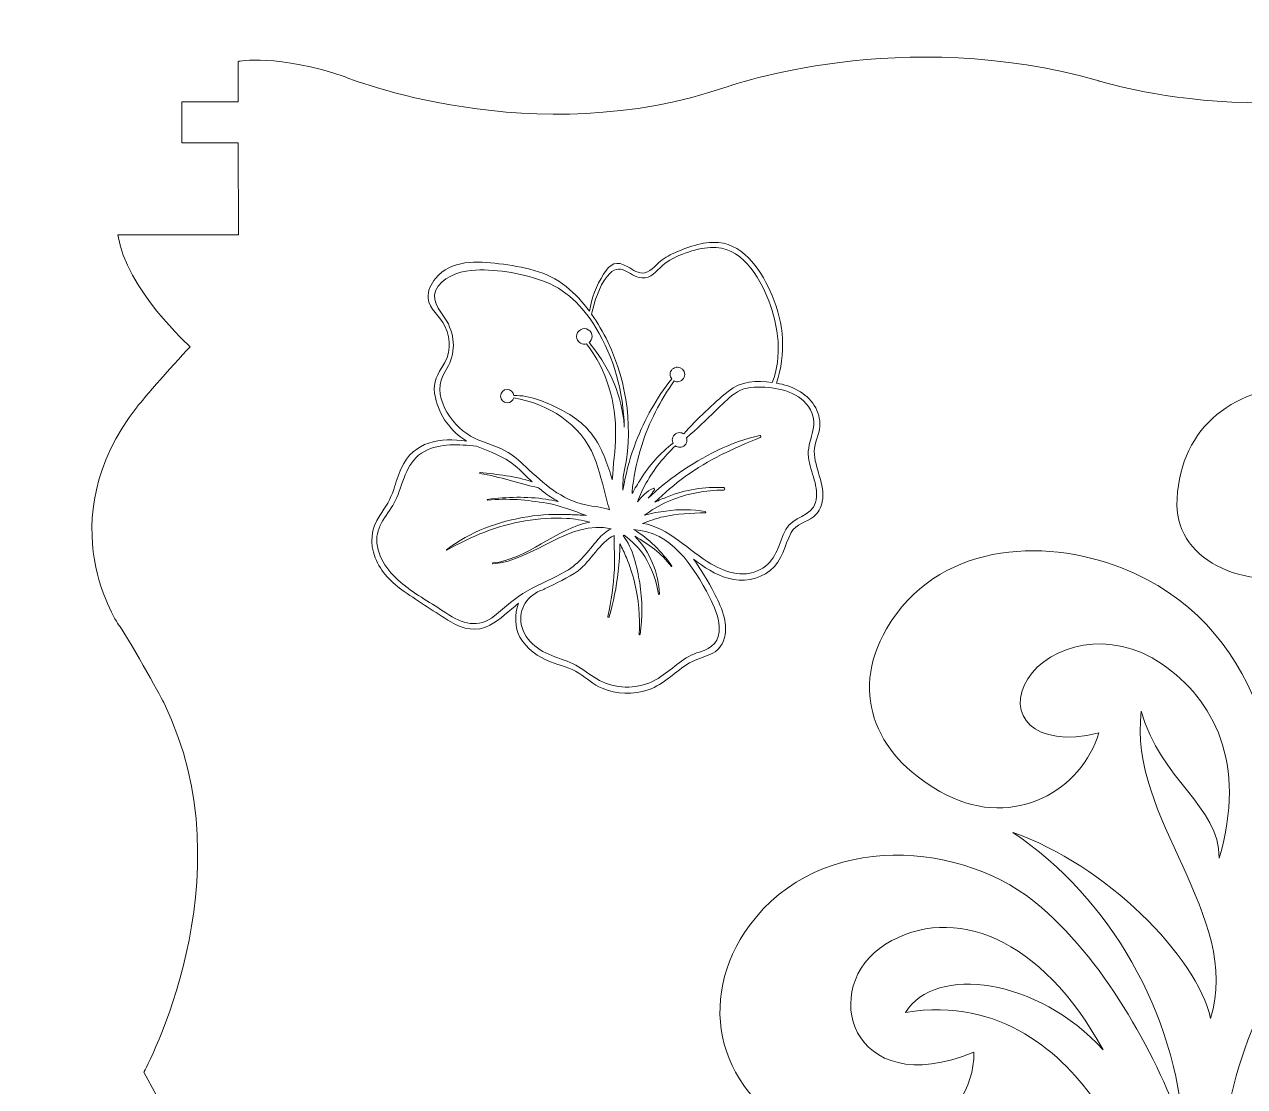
# Model space of a CAD drawing. Header units: millimetres. Extents: x -390 to 773, y -263 to 188.
# Drawn here: x -390 to -241.2, y -5 to 124.6 of the extents above; entities that cross this region are included whole.
import ezdxf

# ---------------------------------------------------------------- set-up
doc = ezdxf.new("R2010")
doc.units = ezdxf.units.MM
doc.header["$MEASUREMENT"] = 0
doc.layers.add('Layer 1', color=7, linetype='Continuous')

msp = doc.modelspace()

# ---------------------------------------------------------------- linework, layer by layer
at = {"layer": 'Layer 1', "color": 140, "lineweight": 18}
for points, knots in [([(-378.5894, 98.8815), (-378.5894, 98.8815), (-363.8777, 98.8815), (-363.8777, 98.8815), (-363.8777, 98.8815), (-363.8777, 98.8815), (-363.9117, 110.1346), (-363.9117, 110.1346), (-363.9117, 110.1346), (-363.9117, 110.1346), (-370.7888, 110.1346), (-370.7888, 110.1346), (-370.7888, 110.1346), (-370.7888, 110.1346), (-370.7888, 115.1346), (-370.7888, 115.1346), (-370.7888, 115.1346), (-370.7888, 115.1346), (-363.9117, 115.1346), (-363.9117, 115.1346), (-363.9117, 115.1346), (-363.9117, 115.1346), (-363.9117, 120.0643), (-363.9117, 120.0643), (-363.9117, 120.0643), (-363.9117, 120.0643), (-359.0185, 120.9807), (-350.8883, 118.1694), (-350.8883, 118.1694), (-350.8883, 118.1694), (-327.9422, 108.7603), (-304.1736, 117.0091), (-304.1736, 117.0091), (-304.1736, 117.0091), (-282.9369, 124.573), (-259.0048, 117.6839), (-259.0048, 117.6839), (-259.0048, 117.6839), (-233.0911, 109.2515), (-206.8738, 122.2824), (-206.8738, 122.2824), (-206.8738, 122.2824), (-188.2712, 110.1117), (-154.8305, 117.6854), (-154.8305, 117.6854), (-154.8305, 117.6854), (-131.6093, 124.2466), (-106.8322, 116.2865), (-106.8322, 116.2865), (-106.8322, 116.2865), (-92.329, 110.5796), (-70.4351, 116.0676), (-70.4351, 116.0676), (-70.4351, 116.0676), (-54.3762, 120.0464), (-54.3762, 120.0464), (-54.3762, 120.0464), (-54.3762, 120.0464), (-51.6753, 120.4796), (-50.0751, 120.1577), (-50.0751, 120.1577), (-50.0751, 120.1577), (-49.9938, 115.2228), (-49.9938, 115.2228), (-49.9938, 115.2228), (-49.9938, 115.2228), (-43.0148, 115.1346), (-43.0148, 115.1346), (-43.0148, 115.1346), (-43.0148, 115.1346), (-43.0148, 110.0464), (-43.0148, 110.0464), (-43.0148, 110.0464), (-43.0148, 110.0464), (-49.9941, 110.0464), (-49.9941, 110.0464), (-49.9941, 110.0464), (-49.9941, 110.0464), (-49.994, 98.8815), (-49.994, 98.8815), (-49.994, 98.8815), (-49.994, 98.8815), (-35.159, 98.8815), (-35.159, 98.8815), (-35.159, 98.8815), (-35.159, 98.8815), (-36.2301, 92.4283), (-44.0559, 85.2517), (-44.0559, 85.2517), (-44.0559, 85.2517), (-31.0005, 74.8605), (-31.9162, 60.769), (-31.9162, 60.769), (-31.9162, 60.769), (-33.145, 52.8971), (-36.9134, 48.7506), (-36.9134, 48.7506), (-36.9134, 48.7506), (-54.2688, 28.371), (-38.4138, -2.3408), (-38.4138, -2.3408), (-38.4138, -2.3408), (-53.5613, -33.6331), (-36.9138, -54.3338), (-36.9138, -54.3338), (-36.9138, -54.3338), (-21.8052, -70.1205), (-44.0547, -90.8341), (-44.0547, -90.8341), (-44.0547, -90.8341), (-24.176, -108.5266), (-42.0651, -122.8253), (-42.0651, -122.8253), (-42.0651, -122.8253), (-48.5933, -129.2476), (-65.4304, -123.0435), (-65.4304, -123.0435), (-65.4304, -123.0435), (-86.2873, -115.1488), (-108.1783, -122.212), (-108.1783, -122.212), (-108.1783, -122.212), (-126.4188, -129.6118), (-154.8348, -123.2699), (-154.8348, -123.2699), (-154.8348, -123.2699), (-188.8689, -115.3468), (-206.8738, -127.8673), (-206.8738, -127.8673), (-206.8738, -127.8673), (-227.1825, -115.7293), (-255.7083, -122.5904), (-255.7083, -122.5904), (-255.7083, -122.5904), (-281.3111, -130.5974), (-309.408, -121.2924), (-309.408, -121.2924), (-309.408, -121.2924), (-328.7938, -115.5765), (-348.407, -123.0424), (-348.407, -123.0424), (-348.407, -123.0424), (-375.7045, -134.5896), (-379.0943, -109.1774), (-379.0943, -109.1774), (-379.0943, -109.1774), (-378.9601, -98.7834), (-369.786, -90.8333), (-369.786, -90.8333), (-369.786, -90.8333), (-389.9937, -70.9424), (-378.7429, -57.3327), (-378.7429, -57.3327), (-378.7429, -57.3327), (-358.3133, -32.9666), (-375.4263, -3.2434), (-375.4263, -3.2434), (-375.4263, -3.2434), (-362.4805, 20.3399), (-372.9681, 41.7543), (-372.9681, 41.7543), (-372.9681, 41.7543), (-376.7274, 48.8248), (-378.416, 51.1902), (-378.416, 51.1902), (-378.416, 51.1902), (-387.2266, 63.8209), (-376.2574, 77.9366), (-376.2574, 77.9366), (-376.2574, 77.9366), (-372.0468, 82.9081), (-369.7857, 85.2506), (-369.7857, 85.2506), (-369.7857, 85.2506), (-377.6357, 92.317), (-378.5894, 98.8815)], [0, 0, 0, 0, 0.02222222, 0.02222222, 0.02222222, 0.02222222, 0.04444444, 0.04444444, 0.04444444, 0.04444444, 0.06666667, 0.06666667, 0.06666667, 0.06666667, 0.08888889, 0.08888889, 0.08888889, 0.08888889, 0.11111111, 0.11111111, 0.11111111, 0.11111111, 0.13333333, 0.13333333, 0.13333333, 0.13333333, 0.15555556, 0.15555556, 0.15555556, 0.15555556, 0.17777778, 0.17777778, 0.17777778, 0.17777778, 0.2, 0.2, 0.2, 0.2, 0.22222222, 0.22222222, 0.22222222, 0.22222222, 0.24444444, 0.24444444, 0.24444444, 0.24444444, 0.26666667, 0.26666667, 0.26666667, 0.26666667, 0.28888889, 0.28888889, 0.28888889, 0.28888889, 0.31111111, 0.31111111, 0.31111111, 0.31111111, 0.33333333, 0.33333333, 0.33333333, 0.33333333, 0.35555556, 0.35555556, 0.35555556, 0.35555556, 0.37777778, 0.37777778, 0.37777778, 0.37777778, 0.4, 0.4, 0.4, 0.4, 0.42222222, 0.42222222, 0.42222222, 0.42222222, 0.44444444, 0.44444444, 0.44444444, 0.44444444, 0.46666667, 0.46666667, 0.46666667, 0.46666667, 0.48888889, 0.48888889, 0.48888889, 0.48888889, 0.51111111, 0.51111111, 0.51111111, 0.51111111, 0.53333333, 0.53333333, 0.53333333, 0.53333333, 0.55555556, 0.55555556, 0.55555556, 0.55555556, 0.57777778, 0.57777778, 0.57777778, 0.57777778, 0.6, 0.6, 0.6, 0.6, 0.62222222, 0.62222222, 0.62222222, 0.62222222, 0.64444444, 0.64444444, 0.64444444, 0.64444444, 0.66666667, 0.66666667, 0.66666667, 0.66666667, 0.68888889, 0.68888889, 0.68888889, 0.68888889, 0.71111111, 0.71111111, 0.71111111, 0.71111111, 0.73333333, 0.73333333, 0.73333333, 0.73333333, 0.75555556, 0.75555556, 0.75555556, 0.75555556, 0.77777778, 0.77777778, 0.77777778, 0.77777778, 0.8, 0.8, 0.8, 0.8, 0.82222222, 0.82222222, 0.82222222, 0.82222222, 0.84444444, 0.84444444, 0.84444444, 0.84444444, 0.86666667, 0.86666667, 0.86666667, 0.86666667, 0.88888889, 0.88888889, 0.88888889, 0.88888889, 0.91111111, 0.91111111, 0.91111111, 0.91111111, 0.93333333, 0.93333333, 0.93333333, 0.93333333, 0.95555556, 0.95555556, 0.95555556, 0.95555556, 1, 1, 1, 1]), ([(-165.8124, -23.4405), (-161.5869, -14.9461), (-150.8056, -9.6941), (-141.5067, -11.1197), (-141.5067, -11.1197), (-144.4616, -9.0243), (-149.6409, -7.2071), (-154.8193, -7.1113), (-154.8193, -7.1113), (-150.7003, -1.1042), (-143.1917, 5.9654), (-131.4669, 4.052), (-131.4669, 4.052), (-135.0571, 9.8775), (-147.6285, 8.2512), (-155.5608, -0.5299), (-155.5608, -0.5299), (-148.0526, 13.2161), (-137.2704, 17.4154), (-129.0315, 12.355), (-129.0315, 12.355), (-120.7916, 7.3045), (-124.5936, -7.0158), (-139.8124, -0.8167), (-139.8124, -0.8167), (-139.8124, -9.9812), (-128.83, -15.2137), (-119.9444, -11.311), (-119.9444, -11.311), (-108.422, -6.2502), (-105.7626, 5.6113), (-112.4358, 14.6511), (-112.4358, 14.6511), (-121.1091, 26.3886), (-138.6482, 25.0589), (-148.0526, 16.8419), (-148.0526, 16.8419), (-156.1754, 9.7625), (-162.3176, -1.6684), (-165.3892, -10.5551), (-165.3892, -10.5551), (-164.3304, 4.052), (-156.5136, 17.8934), (-144.5681, 26.006), (-144.5681, 26.006), (-155.7731, 22.0931), (-166.978, 10.9299), (-168.6619, 3.2871), (-168.6619, 3.2871), (-172.5691, 15.8943), (-158.516, 27.7277), (-160.21, 40.804), (-160.21, 40.804), (-162.5298, 32.4051), (-169.7209, 29.2582), (-169.7209, 22.8587), (-169.7209, 22.8587), (-173.0989, 34.5098), (-169.0851, 42.1431), (-162.7421, 46.5337), (-162.7421, 46.5337), (-156.408, 50.9251), (-149.005, 48.9158), (-146.3686, 44.7165), (-146.3686, 44.7165), (-143.7209, 40.5172), (-146.8984, 36.1263), (-155.0315, 38.1351), (-155.0315, 38.1351), (-153.0193, 31.2572), (-144.7799, 26.2928), (-136.4335, 30.5879), (-136.4335, 30.5879), (-128.0777, 34.883), (-124.4455, 42.7174), (-129.1371, 50.8292), (-129.1371, 50.8292), (-135.1637, 61.2366), (-148.0833, 62.0977), (-157.8165, 58.2712), (-157.8165, 58.2712), (-174.5819, 51.6899), (-179.0726, 33.333), (-175.7682, 17.5018), (-175.7682, 17.5018), (-182.9274, 26.4841), (-182.2604, 45.0131), (-176.6154, 51.4317), (-176.6154, 51.4317), (-183.3514, 46.6295), (-185.4694, 36.9873), (-184.516, 30.5879), (-184.516, 30.5879), (-189.377, 38.6136), (-191.919, 52.1683), (-187.3756, 60.6627), (-187.3756, 60.6627), (-192.3422, 57.2287), (-194.238, 43.9513), (-191.919, 39.1875), (-191.919, 39.1875), (-200.3703, 49.7768), (-199.4485, 58.8835), (-194.0271, 64.3839), (-194.0271, 64.3839), (-188.0001, 70.4966), (-179.1782, 67.3587), (-182.3236, 58.1852), (-182.3236, 58.1852), (-173.2903, 54.7319), (-164.5633, 59.1421), (-164.5633, 65.9335), (-164.5633, 65.9335), (-164.5633, 74.782), (-170.9921, 80.4549), (-180.0254, 80.4549), (-180.0254, 80.4549), (-193.3483, 80.4549), (-204.2254, 68.9756), (-204.2254, 56.253), (-204.2254, 56.253), (-204.2254, 43.5304), (-186.3798, 24.1978), (-177.113, 8.806), (-177.113, 8.806), (-172.3686, 0.9238), (-166.8614, -14.4293), (-172.9828, -25.3534), (-172.9828, -25.3534), (-179.1037, -36.2776), (-194.63, -44.9923), (-207.0109, -44.9923), (-207.0109, -44.9923), (-219.3909, -44.9923), (-234.9172, -36.2776), (-241.039, -25.3534), (-241.039, -25.3534), (-247.1603, -14.4293), (-241.6532, 0.9238), (-236.9078, 8.806), (-236.9078, 8.806), (-227.6411, 24.1978), (-209.7963, 43.5304), (-209.7963, 56.253), (-209.7963, 56.253), (-209.7963, 68.9756), (-220.6721, 80.4549), (-233.9955, 80.4549), (-233.9955, 80.4549), (-243.03, 80.4549), (-249.459, 74.782), (-249.459, 65.9335), (-249.459, 65.9335), (-249.459, 59.1421), (-240.732, 54.7319), (-231.6973, 58.1852), (-231.6973, 58.1852), (-234.8427, 67.3587), (-226.0216, 70.4966), (-219.9947, 64.3839), (-219.9947, 64.3839), (-214.5724, 58.8835), (-213.6507, 49.7768), (-222.1027, 39.1875), (-222.1027, 39.1875), (-219.7829, 43.9513), (-221.6787, 57.2287), (-226.6463, 60.6627), (-226.6463, 60.6627), (-222.1027, 52.1683), (-224.6439, 38.6136), (-229.5061, 30.5879), (-229.5061, 30.5879), (-228.5524, 36.9873), (-230.6704, 46.6295), (-237.4063, 51.4317), (-237.4063, 51.4317), (-231.7615, 45.0131), (-231.0944, 26.4841), (-238.2535, 17.5018), (-238.2535, 17.5018), (-234.9493, 33.333), (-239.4399, 51.6899), (-256.2049, 58.2712), (-256.2049, 58.2712), (-265.9377, 62.0977), (-278.8587, 61.2366), (-284.8838, 50.8292), (-284.8838, 50.8292), (-289.5765, 42.7174), (-285.9428, 34.883), (-277.5875, 30.5879), (-277.5875, 30.5879), (-269.242, 26.2928), (-261.0018, 31.2572), (-258.9903, 38.1351), (-258.9903, 38.1351), (-267.124, 36.1263), (-270.301, 40.5172), (-267.6532, 44.7165), (-267.6532, 44.7165), (-265.016, 48.9158), (-257.6125, 50.9251), (-251.2803, 46.5337), (-251.2803, 46.5337), (-244.9359, 42.1431), (-240.9221, 34.5098), (-244.3009, 22.8587), (-244.3009, 22.8587), (-244.3009, 29.2582), (-251.4921, 32.4051), (-253.811, 40.804), (-253.811, 40.804), (-255.5058, 27.7277), (-241.4518, 15.8943), (-245.3599, 3.2871), (-245.3599, 3.2871), (-247.0439, 10.9299), (-258.2489, 22.0931), (-269.4538, 26.006), (-269.4538, 26.006), (-257.5073, 17.8934), (-249.6916, 4.052), (-248.6322, -10.5551), (-248.6322, -10.5551), (-251.7039, -1.6684), (-257.8464, 9.7625), (-265.9693, 16.8419), (-265.9693, 16.8419), (-275.3742, 25.0589), (-292.9119, 26.3886), (-301.5861, 14.6511), (-301.5861, 14.6511), (-308.258, 5.6113), (-305.5999, -6.2502), (-294.0774, -11.311), (-294.0774, -11.311), (-285.191, -15.2137), (-274.2096, -9.9812), (-274.2096, -0.8167), (-274.2096, -0.8167), (-289.4274, -7.0158), (-293.2302, 7.3045), (-284.9905, 12.355), (-284.9905, 12.355), (-276.7507, 17.4154), (-265.9693, 13.2161), (-258.4611, -0.5299), (-258.4611, -0.5299), (-266.3924, 8.2512), (-278.964, 9.8775), (-282.555, 4.052), (-282.555, 4.052), (-270.8307, 5.9654), (-263.322, -1.1042), (-259.2012, -7.1113), (-259.2012, -7.1113), (-264.3811, -7.2071), (-269.5595, -9.0243), (-272.5142, -11.1197), (-272.5142, -11.1197), (-263.2155, -9.6941), (-252.4341, -14.9461), (-248.2086, -23.4405), (-248.2086, -23.4405), (-261.4263, -11.2151), (-290.1689, -17.7104), (-295.5595, -28.5962), (-295.5595, -28.5962), (-300.9512, -39.4727), (-292.8062, -50.1676), (-282.7659, -53.0274), (-282.7659, -53.0274), (-272.726, -55.8969), (-262.3683, -49.2107), (-264.0631, -36.8038), (-264.0631, -36.8038), (-267.3358, -42.7154), (-273.3614, -42.9067), (-276.4332, -40.1424), (-276.4332, -40.1424), (-279.4936, -37.3777), (-278.8587, -28.7875), (-270.301, -25.6312), (-270.301, -25.6312), (-261.7438, -22.484), (-251.9049, -24.8656), (-246.3127, -33.083), (-246.3127, -33.083), (-254.87, -28.692), (-266.6047, -28.8833), (-272.0911, -34.2206), (-272.0911, -34.2206), (-267.2292, -32.7954), (-255.294, -34.6036), (-252.7516, -38.2294), (-252.7516, -38.2294), (-248.5269, -36.8038), (-242.6056, -37.8562), (-239.0159, -40.525), (-239.0159, -40.525), (-244.0891, -43.0022), (-250.2208, -41.7683), (-253.7053, -43.7678), (-253.7053, -43.7678), (-252.8586, -45.8721), (-250.009, -46.5419), (-247.5732, -46.6377), (-247.5732, -46.6377), (-248.5269, -47.6803), (-248.7378, -49.3066), (-248.5373, -52.0517), (-248.5373, -52.0517), (-237.9785, -43.7486), (-216.8385, -42.5049), (-207.0109, -53.8505), (-207.0109, -53.8505), (-197.1824, -42.5049), (-176.0432, -43.7486), (-165.4846, -52.0517), (-165.4846, -52.0517), (-165.2831, -49.3066), (-165.4949, -47.6803), (-166.4487, -46.6377), (-166.4487, -46.6377), (-164.012, -46.5419), (-161.1637, -45.8721), (-160.3165, -43.7678), (-160.3165, -43.7678), (-163.801, -41.7683), (-169.9331, -43.0022), (-175.0059, -40.525), (-175.0059, -40.525), (-171.4153, -37.8562), (-165.4949, -36.8038), (-161.2695, -38.2294), (-161.2695, -38.2294), (-158.7278, -34.6036), (-146.7918, -32.7954), (-141.9308, -34.2206), (-141.9308, -34.2206), (-147.4163, -28.8833), (-159.151, -28.692), (-167.7081, -33.083), (-167.7081, -33.083), (-162.1162, -24.8656), (-152.2773, -22.484), (-143.7209, -25.6312), (-143.7209, -25.6312), (-135.1637, -28.7875), (-134.5273, -37.3777), (-137.5887, -40.1424), (-137.5887, -40.1424), (-140.6595, -42.9067), (-146.6861, -42.7154), (-149.9584, -36.8038), (-149.9584, -36.8038), (-151.6528, -49.2107), (-141.2954, -55.8969), (-131.2551, -53.0274), (-131.2551, -53.0274), (-121.2148, -50.1676), (-113.0708, -39.4727), (-118.4614, -28.5962), (-118.4614, -28.5962), (-123.8521, -17.7104), (-152.5961, -11.2151), (-165.8124, -23.4405)], [0, 0, 0, 0, 0.01075269, 0.01075269, 0.01075269, 0.01075269, 0.02150538, 0.02150538, 0.02150538, 0.02150538, 0.03225806, 0.03225806, 0.03225806, 0.03225806, 0.04301075, 0.04301075, 0.04301075, 0.04301075, 0.05376344, 0.05376344, 0.05376344, 0.05376344, 0.06451613, 0.06451613, 0.06451613, 0.06451613, 0.07526882, 0.07526882, 0.07526882, 0.07526882, 0.08602151, 0.08602151, 0.08602151, 0.08602151, 0.09677419, 0.09677419, 0.09677419, 0.09677419, 0.10752688, 0.10752688, 0.10752688, 0.10752688, 0.11827957, 0.11827957, 0.11827957, 0.11827957, 0.12903226, 0.12903226, 0.12903226, 0.12903226, 0.13978495, 0.13978495, 0.13978495, 0.13978495, 0.15053763, 0.15053763, 0.15053763, 0.15053763, 0.16129032, 0.16129032, 0.16129032, 0.16129032, 0.17204301, 0.17204301, 0.17204301, 0.17204301, 0.1827957, 0.1827957, 0.1827957, 0.1827957, 0.19354839, 0.19354839, 0.19354839, 0.19354839, 0.20430108, 0.20430108, 0.20430108, 0.20430108, 0.21505376, 0.21505376, 0.21505376, 0.21505376, 0.22580645, 0.22580645, 0.22580645, 0.22580645, 0.23655914, 0.23655914, 0.23655914, 0.23655914, 0.24731183, 0.24731183, 0.24731183, 0.24731183, 0.25806452, 0.25806452, 0.25806452, 0.25806452, 0.2688172, 0.2688172, 0.2688172, 0.2688172, 0.27956989, 0.27956989, 0.27956989, 0.27956989, 0.29032258, 0.29032258, 0.29032258, 0.29032258, 0.30107527, 0.30107527, 0.30107527, 0.30107527, 0.31182796, 0.31182796, 0.31182796, 0.31182796, 0.32258065, 0.32258065, 0.32258065, 0.32258065, 0.33333333, 0.33333333, 0.33333333, 0.33333333, 0.34408602, 0.34408602, 0.34408602, 0.34408602, 0.35483871, 0.35483871, 0.35483871, 0.35483871, 0.3655914, 0.3655914, 0.3655914, 0.3655914, 0.37634409, 0.37634409, 0.37634409, 0.37634409, 0.38709677, 0.38709677, 0.38709677, 0.38709677, 0.39784946, 0.39784946, 0.39784946, 0.39784946, 0.40860215, 0.40860215, 0.40860215, 0.40860215, 0.41935484, 0.41935484, 0.41935484, 0.41935484, 0.43010753, 0.43010753, 0.43010753, 0.43010753, 0.44086022, 0.44086022, 0.44086022, 0.44086022, 0.4516129, 0.4516129, 0.4516129, 0.4516129, 0.46236559, 0.46236559, 0.46236559, 0.46236559, 0.47311828, 0.47311828, 0.47311828, 0.47311828, 0.48387097, 0.48387097, 0.48387097, 0.48387097, 0.49462366, 0.49462366, 0.49462366, 0.49462366, 0.50537634, 0.50537634, 0.50537634, 0.50537634, 0.51612903, 0.51612903, 0.51612903, 0.51612903, 0.52688172, 0.52688172, 0.52688172, 0.52688172, 0.53763441, 0.53763441, 0.53763441, 0.53763441, 0.5483871, 0.5483871, 0.5483871, 0.5483871, 0.55913978, 0.55913978, 0.55913978, 0.55913978, 0.56989247, 0.56989247, 0.56989247, 0.56989247, 0.58064516, 0.58064516, 0.58064516, 0.58064516, 0.59139785, 0.59139785, 0.59139785, 0.59139785, 0.60215054, 0.60215054, 0.60215054, 0.60215054, 0.61290323, 0.61290323, 0.61290323, 0.61290323, 0.62365591, 0.62365591, 0.62365591, 0.62365591, 0.6344086, 0.6344086, 0.6344086, 0.6344086, 0.64516129, 0.64516129, 0.64516129, 0.64516129, 0.65591398, 0.65591398, 0.65591398, 0.65591398, 0.66666667, 0.66666667, 0.66666667, 0.66666667, 0.67741935, 0.67741935, 0.67741935, 0.67741935, 0.68817204, 0.68817204, 0.68817204, 0.68817204, 0.69892473, 0.69892473, 0.69892473, 0.69892473, 0.70967742, 0.70967742, 0.70967742, 0.70967742, 0.72043011, 0.72043011, 0.72043011, 0.72043011, 0.7311828, 0.7311828, 0.7311828, 0.7311828, 0.74193548, 0.74193548, 0.74193548, 0.74193548, 0.75268817, 0.75268817, 0.75268817, 0.75268817, 0.76344086, 0.76344086, 0.76344086, 0.76344086, 0.77419355, 0.77419355, 0.77419355, 0.77419355, 0.78494624, 0.78494624, 0.78494624, 0.78494624, 0.79569892, 0.79569892, 0.79569892, 0.79569892, 0.80645161, 0.80645161, 0.80645161, 0.80645161, 0.8172043, 0.8172043, 0.8172043, 0.8172043, 0.82795699, 0.82795699, 0.82795699, 0.82795699, 0.83870968, 0.83870968, 0.83870968, 0.83870968, 0.84946237, 0.84946237, 0.84946237, 0.84946237, 0.86021505, 0.86021505, 0.86021505, 0.86021505, 0.87096774, 0.87096774, 0.87096774, 0.87096774, 0.88172043, 0.88172043, 0.88172043, 0.88172043, 0.89247312, 0.89247312, 0.89247312, 0.89247312, 0.90322581, 0.90322581, 0.90322581, 0.90322581, 0.91397849, 0.91397849, 0.91397849, 0.91397849, 0.92473118, 0.92473118, 0.92473118, 0.92473118, 0.93548387, 0.93548387, 0.93548387, 0.93548387, 0.94623656, 0.94623656, 0.94623656, 0.94623656, 0.95698925, 0.95698925, 0.95698925, 0.95698925, 0.96774194, 0.96774194, 0.96774194, 0.96774194, 0.97849462, 0.97849462, 0.97849462, 0.97849462, 1, 1, 1, 1])]:
    msp.add_open_spline(points, degree=3, knots=knots, dxfattribs=at)
at = {"layer": 'Layer 1', "color": 240, "lineweight": 9}
for points, knots in [([(-293.6886, 72.4901), (-293.6989, 73.5767), (-293.069, 74.4906), (-293.0018, 75.5578), (-293.0018, 75.5578), (-292.9461, 76.4427), (-293.2145, 77.3188), (-293.6779, 78.0648), (-293.6779, 78.0648), (-294.6827, 79.6826), (-296.4545, 80.4914), (-298.2672, 80.8055), (-298.2672, 80.8055), (-298.2705, 80.806), (-298.2738, 80.8064), (-298.2771, 80.807), (-298.2771, 80.807), (-297.1466, 84.4308), (-297.3274, 87.9908), (-298.8276, 91.5087), (-298.8276, 91.5087), (-300.0033, 94.2656), (-302.0748, 97.6702), (-305.3732, 97.9591), (-305.3732, 97.9591), (-307.255, 98.1239), (-309.3153, 97.344), (-310.9986, 96.5691), (-310.9986, 96.5691), (-311.7202, 96.2369), (-312.3091, 95.8342), (-312.8771, 95.2841), (-312.8771, 95.2841), (-313.6475, 94.5377), (-314.2964, 93.9133), (-315.4382, 94.4318), (-315.4382, 94.4318), (-315.7857, 94.5896), (-316.1014, 94.8296), (-316.4329, 95.0166), (-316.4329, 95.0166), (-317.8513, 95.8166), (-318.5291, 95.4129), (-319.3737, 94.097), (-319.3737, 94.097), (-320.2497, 92.7323), (-320.8419, 91.179), (-321.0844, 89.5725), (-321.0844, 89.5725), (-321.9084, 90.6841), (-322.8492, 91.7044), (-323.9365, 92.5865), (-323.9365, 92.5865), (-326.2966, 94.5011), (-329.2169, 94.9913), (-332.1416, 95.3796), (-332.1416, 95.3796), (-334.7495, 95.7259), (-338.0131, 95.8598), (-339.8704, 93.587), (-339.8704, 93.587), (-340.399, 92.9404), (-340.8563, 92.0431), (-340.7738, 91.1824), (-340.7738, 91.1824), (-340.6458, 89.8479), (-339.2823, 88.935), (-338.7321, 87.777), (-338.7321, 87.777), (-337.8995, 86.0252), (-338.0248, 84.3146), (-339.087, 82.7126), (-339.087, 82.7126), (-339.9033, 81.4811), (-340.2173, 80.5324), (-339.8883, 79.0445), (-339.8883, 79.0445), (-339.402, 76.8446), (-337.985, 74.8953), (-336.079, 73.7307), (-336.079, 73.7307), (-339.2392, 74.1982), (-342.518, 73.76), (-344.0541, 70.4151), (-344.0541, 70.4151), (-344.4347, 69.5864), (-344.6825, 68.7094), (-344.9649, 67.8443), (-344.9649, 67.8443), (-345.3653, 66.6178), (-345.9455, 65.6961), (-346.6687, 64.6541), (-346.6687, 64.6541), (-347.7594, 63.0829), (-347.9065, 61.2967), (-347.2153, 59.5137), (-347.2153, 59.5137), (-346.533, 57.7533), (-345.2105, 56.4449), (-343.688, 55.3974), (-343.688, 55.3974), (-341.8427, 54.1278), (-339.9131, 52.8469), (-337.9936, 51.6963), (-337.9936, 51.6963), (-336.4896, 50.7947), (-334.8507, 50.3953), (-333.2377, 51.2695), (-333.2377, 51.2695), (-331.9398, 51.9731), (-330.9075, 53.0536), (-329.7393, 53.9562), (-329.7393, 53.9562), (-330.2623, 52.6452), (-330.2123, 50.9601), (-329.5847, 49.8388), (-329.5847, 49.8388), (-328.7775, 48.3964), (-327.3436, 47.392), (-325.8365, 46.802), (-325.8365, 46.802), (-324.6664, 46.3438), (-323.4393, 46.1365), (-322.3753, 45.4224), (-322.3753, 45.4224), (-321.4329, 44.7901), (-320.6226, 44.0406), (-319.5643, 43.5955), (-319.5643, 43.5955), (-317.7922, 42.8501), (-315.7456, 42.7815), (-313.9262, 43.4001), (-313.9262, 43.4001), (-311.9509, 44.0716), (-310.6459, 45.6642), (-308.881, 46.6844), (-308.881, 46.6844), (-307.1324, 47.695), (-305.2389, 47.4412), (-304.642, 49.7661), (-304.642, 49.7661), (-304.1556, 51.6603), (-305.0585, 53.6301), (-305.9196, 55.2676), (-305.9196, 55.2676), (-306.6084, 56.5775), (-307.4345, 58.0242), (-308.4212, 59.3438), (-308.4212, 59.3438), (-307.1223, 58.3664), (-305.7759, 57.4558), (-304.1969, 57.0098), (-304.1969, 57.0098), (-302.4088, 56.5049), (-300.5276, 56.7915), (-299.054, 57.9596), (-299.054, 57.9596), (-297.4642, 59.2197), (-297.4062, 60.9139), (-296.4985, 62.568), (-296.4985, 62.568), (-295.8669, 63.7196), (-294.7004, 63.7659), (-293.7679, 64.5048), (-293.7679, 64.5048), (-293.1881, 64.9643), (-292.8497, 65.6318), (-292.7122, 66.3534), (-292.7122, 66.3534), (-292.3027, 68.5007), (-293.6688, 70.3858), (-293.6886, 72.4901)], [0, 0, 0, 0, 0.02272727, 0.02272727, 0.02272727, 0.02272727, 0.04545455, 0.04545455, 0.04545455, 0.04545455, 0.06818182, 0.06818182, 0.06818182, 0.06818182, 0.09090909, 0.09090909, 0.09090909, 0.09090909, 0.11363636, 0.11363636, 0.11363636, 0.11363636, 0.13636364, 0.13636364, 0.13636364, 0.13636364, 0.15909091, 0.15909091, 0.15909091, 0.15909091, 0.18181818, 0.18181818, 0.18181818, 0.18181818, 0.20454545, 0.20454545, 0.20454545, 0.20454545, 0.22727273, 0.22727273, 0.22727273, 0.22727273, 0.25, 0.25, 0.25, 0.25, 0.27272727, 0.27272727, 0.27272727, 0.27272727, 0.29545455, 0.29545455, 0.29545455, 0.29545455, 0.31818182, 0.31818182, 0.31818182, 0.31818182, 0.34090909, 0.34090909, 0.34090909, 0.34090909, 0.36363636, 0.36363636, 0.36363636, 0.36363636, 0.38636364, 0.38636364, 0.38636364, 0.38636364, 0.40909091, 0.40909091, 0.40909091, 0.40909091, 0.43181818, 0.43181818, 0.43181818, 0.43181818, 0.45454545, 0.45454545, 0.45454545, 0.45454545, 0.47727273, 0.47727273, 0.47727273, 0.47727273, 0.5, 0.5, 0.5, 0.5, 0.52272727, 0.52272727, 0.52272727, 0.52272727, 0.54545455, 0.54545455, 0.54545455, 0.54545455, 0.56818182, 0.56818182, 0.56818182, 0.56818182, 0.59090909, 0.59090909, 0.59090909, 0.59090909, 0.61363636, 0.61363636, 0.61363636, 0.61363636, 0.63636364, 0.63636364, 0.63636364, 0.63636364, 0.65909091, 0.65909091, 0.65909091, 0.65909091, 0.68181818, 0.68181818, 0.68181818, 0.68181818, 0.70454545, 0.70454545, 0.70454545, 0.70454545, 0.72727273, 0.72727273, 0.72727273, 0.72727273, 0.75, 0.75, 0.75, 0.75, 0.77272727, 0.77272727, 0.77272727, 0.77272727, 0.79545455, 0.79545455, 0.79545455, 0.79545455, 0.81818182, 0.81818182, 0.81818182, 0.81818182, 0.84090909, 0.84090909, 0.84090909, 0.84090909, 0.86363636, 0.86363636, 0.86363636, 0.86363636, 0.88636364, 0.88636364, 0.88636364, 0.88636364, 0.90909091, 0.90909091, 0.90909091, 0.90909091, 0.93181818, 0.93181818, 0.93181818, 0.93181818, 0.95454545, 0.95454545, 0.95454545, 0.95454545, 1, 1, 1, 1]), ([(-318.9266, 93.8337), (-318.9266, 93.8337), (-318.9266, 93.8337), (-318.9266, 93.8337), (-318.9266, 93.8337), (-317.3072, 95.8911), (-316.3783, 93.7868), (-314.7292, 93.6396), (-314.7292, 93.6396), (-313.555, 93.5347), (-312.9923, 94.4679), (-312.1992, 95.1587), (-312.1992, 95.1587), (-310.7901, 96.3861), (-308.1822, 97.2275), (-306.3303, 97.3613), (-306.3303, 97.3613), (-302.6471, 97.6273), (-300.4104, 93.8616), (-299.2392, 90.853), (-299.2392, 90.853), (-298.0348, 87.7592), (-297.5686, 84.0388), (-298.8058, 80.8895), (-298.8058, 80.8895), (-300.7284, 81.1627), (-302.6162, 81.0741), (-304.1933, 79.7896), (-304.1933, 79.7896), (-306.0615, 78.2678), (-307.9653, 76.4643), (-309.5971, 74.6107), (-309.5971, 74.6107), (-309.738, 74.7123), (-309.9096, 74.7733), (-310.1009, 74.7733), (-310.1009, 74.7733), (-310.567, 74.7733), (-311.0136, 74.3604), (-310.992, 73.8756), (-310.992, 73.8756), (-310.9861, 73.7437), (-310.9528, 73.6185), (-310.9001, 73.5042), (-310.9001, 73.5042), (-312.4705, 72.2553), (-313.8037, 70.7839), (-314.8863, 69.0579), (-314.8863, 69.0579), (-315.1958, 68.5645), (-315.5562, 67.9709), (-315.9001, 67.3287), (-315.9001, 67.3287), (-315.8837, 67.6184), (-315.8632, 67.9055), (-315.8281, 68.1854), (-315.8281, 68.1854), (-315.6143, 69.8877), (-315.2357, 71.5756), (-314.7253, 73.212), (-314.7253, 73.212), (-313.8479, 76.0244), (-312.4553, 78.6657), (-310.7727, 81.0774), (-310.7727, 81.0774), (-310.6528, 81.0135), (-310.5179, 80.9736), (-310.3694, 80.9736), (-310.3694, 80.9736), (-309.9037, 80.9736), (-309.4576, 81.3861), (-309.4792, 81.8705), (-309.4792, 81.8705), (-309.5008, 82.3563), (-309.8704, 82.7672), (-310.3694, 82.7672), (-310.3694, 82.7672), (-310.835, 82.7672), (-311.2812, 82.3547), (-311.2596, 81.8705), (-311.2596, 81.8705), (-311.2506, 81.6694), (-311.1795, 81.4833), (-311.0669, 81.3318), (-311.0669, 81.3318), (-312.9228, 79.0129), (-314.3469, 76.4272), (-315.4276, 73.6354), (-315.4276, 73.6354), (-316.0651, 71.9887), (-316.5497, 70.2873), (-316.8704, 68.5494), (-316.8704, 68.5494), (-316.9182, 68.2901), (-316.9701, 68.0198), (-317.0208, 67.7434), (-317.0208, 67.7434), (-317.0221, 68.2924), (-317.0082, 68.8417), (-316.9859, 69.3906), (-316.9859, 69.3906), (-315.6847, 74.8897), (-316.4116, 80.748), (-318.8595, 85.8388), (-318.8595, 85.8388), (-319.4272, 87.0194), (-320.0807, 88.1552), (-320.8316, 89.217), (-320.8316, 89.217), (-320.4781, 90.8335), (-319.9571, 92.5242), (-318.9266, 93.8337)], [0, 0, 0, 0, 0.03448276, 0.03448276, 0.03448276, 0.03448276, 0.06896552, 0.06896552, 0.06896552, 0.06896552, 0.10344828, 0.10344828, 0.10344828, 0.10344828, 0.13793103, 0.13793103, 0.13793103, 0.13793103, 0.17241379, 0.17241379, 0.17241379, 0.17241379, 0.20689655, 0.20689655, 0.20689655, 0.20689655, 0.24137931, 0.24137931, 0.24137931, 0.24137931, 0.27586207, 0.27586207, 0.27586207, 0.27586207, 0.31034483, 0.31034483, 0.31034483, 0.31034483, 0.34482759, 0.34482759, 0.34482759, 0.34482759, 0.37931034, 0.37931034, 0.37931034, 0.37931034, 0.4137931, 0.4137931, 0.4137931, 0.4137931, 0.44827586, 0.44827586, 0.44827586, 0.44827586, 0.48275862, 0.48275862, 0.48275862, 0.48275862, 0.51724138, 0.51724138, 0.51724138, 0.51724138, 0.55172414, 0.55172414, 0.55172414, 0.55172414, 0.5862069, 0.5862069, 0.5862069, 0.5862069, 0.62068966, 0.62068966, 0.62068966, 0.62068966, 0.65517241, 0.65517241, 0.65517241, 0.65517241, 0.68965517, 0.68965517, 0.68965517, 0.68965517, 0.72413793, 0.72413793, 0.72413793, 0.72413793, 0.75862069, 0.75862069, 0.75862069, 0.75862069, 0.79310345, 0.79310345, 0.79310345, 0.79310345, 0.82758621, 0.82758621, 0.82758621, 0.82758621, 0.86206897, 0.86206897, 0.86206897, 0.86206897, 0.89655172, 0.89655172, 0.89655172, 0.89655172, 0.93103448, 0.93103448, 0.93103448, 0.93103448, 1, 1, 1, 1]), ([(-338.694, 82.2454), (-338.694, 82.2454), (-338.694, 82.2454), (-338.694, 82.2454), (-338.694, 82.2454), (-337.4977, 84.0975), (-337.3782, 85.9983), (-338.3028, 88.0298), (-338.3028, 88.0298), (-338.8637, 89.2624), (-340.5116, 90.6184), (-339.8531, 92.0798), (-339.8531, 92.0798), (-339.1384, 93.6658), (-337.1148, 94.4197), (-335.5216, 94.5622), (-335.5216, 94.5622), (-332.7961, 94.8058), (-329.5225, 94.2321), (-326.9366, 93.3423), (-326.9366, 93.3423), (-323.9866, 92.3273), (-321.9199, 90.1858), (-320.313, 87.56), (-320.313, 87.56), (-318.077, 83.9061), (-316.9662, 79.6991), (-316.8487, 75.4497), (-316.8487, 75.4497), (-316.8672, 75.7394), (-316.8914, 76.0291), (-316.9244, 76.3184), (-316.9244, 76.3184), (-317.3262, 79.8306), (-318.9006, 83.072), (-321.149, 85.7535), (-321.149, 85.7535), (-320.9228, 85.928), (-320.767, 86.1988), (-320.767, 86.5043), (-320.767, 86.5043), (-320.767, 87.1998), (-321.5745, 87.7166), (-322.183, 87.3228), (-322.183, 87.3228), (-322.4658, 87.1398), (-322.6842, 86.8559), (-322.6842, 86.5043), (-322.6842, 86.5043), (-322.6842, 86.1516), (-322.4675, 85.8697), (-322.183, 85.6856), (-322.183, 85.6856), (-321.9465, 85.5327), (-321.6804, 85.5184), (-321.4431, 85.5973), (-321.4431, 85.5973), (-319.0036, 82.415), (-317.8201, 78.4628), (-317.9059, 74.4417), (-317.9059, 74.4417), (-317.9447, 72.625), (-318.1997, 70.8241), (-318.3152, 69.0127), (-318.3152, 69.0127), (-318.8593, 70.8129), (-319.4429, 72.5982), (-320.5151, 74.1766), (-320.5151, 74.1766), (-321.5736, 75.7349), (-323.0455, 76.81), (-324.7095, 77.6449), (-324.7095, 77.6449), (-326.4283, 78.5071), (-328.3706, 79.3557), (-330.3237, 79.2985), (-330.3237, 79.2985), (-330.3772, 79.7071), (-330.6977, 80.0403), (-331.1264, 80.0403), (-331.1264, 80.0403), (-331.5518, 80.0403), (-331.9592, 79.6635), (-331.9396, 79.221), (-331.9396, 79.221), (-331.9199, 78.7771), (-331.5823, 78.4018), (-331.1264, 78.4018), (-331.1264, 78.4018), (-330.7679, 78.4018), (-330.4254, 78.6705), (-330.3371, 79.0195), (-330.3371, 79.0195), (-326.1394, 78.2801), (-322.154, 75.875), (-320.5275, 71.7872), (-320.5275, 71.7872), (-319.8647, 70.1213), (-319.4727, 68.3683), (-319.014, 66.6391), (-319.014, 66.6391), (-318.9026, 66.2188), (-318.7878, 65.7839), (-318.6532, 65.3542), (-318.6532, 65.3542), (-319.5529, 65.6817), (-320.6257, 65.7474), (-321.531, 65.95), (-321.531, 65.95), (-324.5781, 66.6314), (-326.6442, 68.5054), (-328.844, 70.5885), (-328.844, 70.5885), (-329.6197, 71.323), (-330.4381, 72.0415), (-331.3722, 72.5667), (-331.3722, 72.5667), (-332.7155, 73.3215), (-334.2743, 73.569), (-335.6011, 74.3552), (-335.6011, 74.3552), (-338.1015, 75.8372), (-340.4998, 79.4497), (-338.694, 82.2454)], [0, 0, 0, 0, 0.03125, 0.03125, 0.03125, 0.03125, 0.0625, 0.0625, 0.0625, 0.0625, 0.09375, 0.09375, 0.09375, 0.09375, 0.125, 0.125, 0.125, 0.125, 0.15625, 0.15625, 0.15625, 0.15625, 0.1875, 0.1875, 0.1875, 0.1875, 0.21875, 0.21875, 0.21875, 0.21875, 0.25, 0.25, 0.25, 0.25, 0.28125, 0.28125, 0.28125, 0.28125, 0.3125, 0.3125, 0.3125, 0.3125, 0.34375, 0.34375, 0.34375, 0.34375, 0.375, 0.375, 0.375, 0.375, 0.40625, 0.40625, 0.40625, 0.40625, 0.4375, 0.4375, 0.4375, 0.4375, 0.46875, 0.46875, 0.46875, 0.46875, 0.5, 0.5, 0.5, 0.5, 0.53125, 0.53125, 0.53125, 0.53125, 0.5625, 0.5625, 0.5625, 0.5625, 0.59375, 0.59375, 0.59375, 0.59375, 0.625, 0.625, 0.625, 0.625, 0.65625, 0.65625, 0.65625, 0.65625, 0.6875, 0.6875, 0.6875, 0.6875, 0.71875, 0.71875, 0.71875, 0.71875, 0.75, 0.75, 0.75, 0.75, 0.78125, 0.78125, 0.78125, 0.78125, 0.8125, 0.8125, 0.8125, 0.8125, 0.84375, 0.84375, 0.84375, 0.84375, 0.875, 0.875, 0.875, 0.875, 0.90625, 0.90625, 0.90625, 0.90625, 0.9375, 0.9375, 0.9375, 0.9375, 1, 1, 1, 1]), ([(-293.531, 66.232), (-293.531, 66.232), (-293.531, 66.232), (-293.531, 66.232), (-293.531, 66.232), (-294.0105, 64.541), (-296.3355, 64.5354), (-297.1698, 62.9635), (-297.1698, 62.9635), (-298.0909, 61.2277), (-298.1352, 59.4183), (-299.9622, 58.2524), (-299.9622, 58.2524), (-302.0002, 56.952), (-304.3457, 57.6168), (-306.2777, 58.7626), (-306.2777, 58.7626), (-308.8616, 60.295), (-311.4933, 63.2276), (-314.6115, 63.7029), (-314.6115, 63.7029), (-313.7702, 63.9836), (-312.934, 64.3397), (-312.0791, 64.5152), (-312.0791, 64.5152), (-310.4123, 64.8575), (-308.6757, 64.9842), (-306.9759, 64.9788), (-306.9759, 64.9788), (-306.8765, 64.9787), (-306.8475, 65.1426), (-306.9516, 65.1595), (-306.9516, 65.1595), (-308.5713, 65.4191), (-310.1543, 65.4536), (-311.7797, 65.2087), (-311.7797, 65.2087), (-312.5697, 65.0896), (-313.4963, 64.9613), (-314.3664, 64.7141), (-314.3664, 64.7141), (-314.2919, 64.7714), (-314.2172, 64.8286), (-314.1409, 64.8831), (-314.1409, 64.8831), (-313.2277, 65.5342), (-312.2508, 66.0626), (-311.2171, 66.4913), (-311.2171, 66.4913), (-309.1536, 67.347), (-306.9527, 67.7513), (-304.7241, 67.7563), (-304.7241, 67.7563), (-304.5255, 67.7566), (-304.5277, 68.0549), (-304.7241, 68.0653), (-304.7241, 68.0653), (-307.0831, 68.1882), (-309.3967, 67.8209), (-311.5969, 66.9446), (-311.5969, 66.9446), (-312.0763, 66.7538), (-312.5998, 66.5352), (-313.1301, 66.2867), (-313.1301, 66.2867), (-311.9641, 67.4087), (-310.7204, 68.4562), (-309.4189, 69.4129), (-309.4189, 69.4129), (-306.5818, 71.4989), (-303.5028, 72.8612), (-300.2647, 74.1773), (-300.2647, 74.1773), (-300.1189, 74.2367), (-300.1707, 74.4535), (-300.3308, 74.419), (-300.3308, 74.419), (-303.8219, 73.665), (-307.2376, 71.8754), (-310.1664, 69.8573), (-310.1664, 69.8573), (-311.5047, 68.9352), (-312.7585, 67.9025), (-313.9348, 66.7797), (-313.9348, 66.7797), (-313.6684, 67.1124), (-313.408, 67.4491), (-313.1778, 67.8091), (-313.1778, 67.8091), (-313.1074, 67.9194), (-313.2418, 68.0225), (-313.3423, 67.9748), (-313.3423, 67.9748), (-314.109, 67.6116), (-314.7115, 67.0049), (-315.2352, 66.3405), (-315.2352, 66.3405), (-314.9373, 67.1311), (-314.5843, 67.9001), (-314.1743, 68.6386), (-314.1743, 68.6386), (-313.2426, 70.3164), (-312.0202, 71.8411), (-310.6181, 73.1521), (-310.6181, 73.1521), (-310.4746, 73.044), (-310.2986, 72.9779), (-310.1009, 72.9779), (-310.1009, 72.9779), (-309.6347, 72.9779), (-309.1883, 73.3908), (-309.2097, 73.8756), (-309.2097, 73.8756), (-309.2137, 73.9644), (-309.2328, 74.0491), (-309.2587, 74.1309), (-309.2587, 74.1309), (-308.0192, 75.1726), (-306.8741, 76.3357), (-305.7047, 77.452), (-305.7047, 77.452), (-304.9673, 78.1559), (-304.2549, 78.9242), (-303.4251, 79.5182), (-303.4251, 79.5182), (-302.438, 80.2249), (-301.3388, 80.365), (-300.1558, 80.3228), (-300.1558, 80.3228), (-297.9064, 80.2425), (-295.3621, 79.6851), (-294.1525, 77.5621), (-294.1525, 77.5621), (-293.0118, 75.5597), (-294.6322, 73.8173), (-294.3999, 71.7648), (-294.3999, 71.7648), (-294.1917, 69.9269), (-292.9939, 68.1256), (-293.531, 66.232)], [0, 0, 0, 0, 0.02777778, 0.02777778, 0.02777778, 0.02777778, 0.05555556, 0.05555556, 0.05555556, 0.05555556, 0.08333333, 0.08333333, 0.08333333, 0.08333333, 0.11111111, 0.11111111, 0.11111111, 0.11111111, 0.13888889, 0.13888889, 0.13888889, 0.13888889, 0.16666667, 0.16666667, 0.16666667, 0.16666667, 0.19444444, 0.19444444, 0.19444444, 0.19444444, 0.22222222, 0.22222222, 0.22222222, 0.22222222, 0.25, 0.25, 0.25, 0.25, 0.27777778, 0.27777778, 0.27777778, 0.27777778, 0.30555556, 0.30555556, 0.30555556, 0.30555556, 0.33333333, 0.33333333, 0.33333333, 0.33333333, 0.36111111, 0.36111111, 0.36111111, 0.36111111, 0.38888889, 0.38888889, 0.38888889, 0.38888889, 0.41666667, 0.41666667, 0.41666667, 0.41666667, 0.44444444, 0.44444444, 0.44444444, 0.44444444, 0.47222222, 0.47222222, 0.47222222, 0.47222222, 0.5, 0.5, 0.5, 0.5, 0.52777778, 0.52777778, 0.52777778, 0.52777778, 0.55555556, 0.55555556, 0.55555556, 0.55555556, 0.58333333, 0.58333333, 0.58333333, 0.58333333, 0.61111111, 0.61111111, 0.61111111, 0.61111111, 0.63888889, 0.63888889, 0.63888889, 0.63888889, 0.66666667, 0.66666667, 0.66666667, 0.66666667, 0.69444444, 0.69444444, 0.69444444, 0.69444444, 0.72222222, 0.72222222, 0.72222222, 0.72222222, 0.75, 0.75, 0.75, 0.75, 0.77777778, 0.77777778, 0.77777778, 0.77777778, 0.80555556, 0.80555556, 0.80555556, 0.80555556, 0.83333333, 0.83333333, 0.83333333, 0.83333333, 0.86111111, 0.86111111, 0.86111111, 0.86111111, 0.88888889, 0.88888889, 0.88888889, 0.88888889, 0.91666667, 0.91666667, 0.91666667, 0.91666667, 0.94444444, 0.94444444, 0.94444444, 0.94444444, 1, 1, 1, 1]), ([(-338.5946, 52.7733), (-338.5946, 52.7733), (-338.5946, 52.7733), (-338.5946, 52.7733), (-338.5946, 52.7733), (-340.3331, 53.9452), (-342.2083, 54.9656), (-343.8407, 56.2877), (-343.8407, 56.2877), (-345.4967, 57.629), (-347.0141, 59.4542), (-347.0288, 61.7115), (-347.0288, 61.7115), (-347.0422, 63.7407), (-345.3182, 65.0771), (-344.5843, 66.8515), (-344.5843, 66.8515), (-343.7339, 68.9081), (-343.3482, 71.3513), (-341.2047, 72.4881), (-341.2047, 72.4881), (-339.294, 73.5012), (-336.9987, 73.3525), (-334.8698, 73.1174), (-334.8698, 73.1174), (-333.2147, 72.3979), (-331.6046, 71.9602), (-330.1704, 70.7355), (-330.1704, 70.7355), (-329.4417, 70.1133), (-328.7738, 69.4246), (-328.0824, 68.7618), (-328.0824, 68.7618), (-330.0965, 69.45), (-332.3611, 69.6821), (-334.4374, 69.9009), (-334.4374, 69.9009), (-334.5019, 69.9078), (-334.5176, 69.7963), (-334.4529, 69.7862), (-334.4529, 69.7862), (-332.0003, 69.3986), (-329.7301, 68.5508), (-327.3196, 68.0422), (-327.3196, 68.0422), (-327.3123, 68.0405), (-327.3057, 68.0426), (-327.2985, 68.0419), (-327.2985, 68.0419), (-327.1027, 67.8706), (-326.9045, 67.7025), (-326.6989, 67.5422), (-326.6989, 67.5422), (-326.1411, 67.1072), (-325.5472, 66.7234), (-324.9278, 66.3878), (-324.9278, 66.3878), (-325.4307, 66.4845), (-325.9255, 66.5682), (-326.3989, 66.6425), (-326.3989, 66.6425), (-328.7651, 67.0137), (-331.1437, 66.916), (-333.5124, 66.6237), (-333.5124, 66.6237), (-333.5695, 66.6167), (-333.5714, 66.5261), (-333.5124, 66.5319), (-333.5124, 66.5319), (-331.0974, 66.7701), (-328.6742, 66.5892), (-326.2887, 66.155), (-326.2887, 66.155), (-324.5892, 65.8457), (-323.0543, 65.2233), (-321.4742, 64.6649), (-321.4742, 64.6649), (-322.1357, 64.7203), (-322.7946, 64.7481), (-323.4254, 64.7727), (-323.4254, 64.7727), (-325.1652, 64.8403), (-326.9046, 64.7752), (-328.6276, 64.5138), (-328.6276, 64.5138), (-332.1898, 63.9733), (-335.6518, 62.6764), (-338.5321, 60.4797), (-338.5321, 60.4797), (-338.5651, 60.4545), (-338.5368, 60.4), (-338.4986, 60.4219), (-338.4986, 60.4219), (-335.5114, 62.1335), (-332.3364, 63.4463), (-328.934, 64.0141), (-328.934, 64.0141), (-327.2677, 64.2923), (-325.5424, 64.4161), (-323.8544, 64.3097), (-323.8544, 64.3097), (-322.89, 64.2491), (-321.9754, 64.0704), (-321.0666, 63.8637), (-321.0666, 63.8637), (-325.1088, 63.0319), (-328.8198, 59.2807), (-332.8781, 58.8753), (-332.8781, 58.8753), (-332.9568, 58.8675), (-332.9583, 58.7432), (-332.8781, 58.75), (-332.8781, 58.75), (-327.8355, 59.1869), (-323.54, 64.2323), (-318.4463, 63.0278), (-318.4463, 63.0278), (-319.0606, 62.7452), (-319.6116, 62.2681), (-320.0619, 61.7383), (-320.0619, 61.7383), (-321.3134, 60.2656), (-322.2798, 58.8574), (-323.982, 57.8524), (-323.982, 57.8524), (-325.4921, 56.9608), (-327.1334, 56.3266), (-328.6668, 55.4799), (-328.6668, 55.4799), (-330.1851, 54.6415), (-331.3142, 53.4806), (-332.6642, 52.4222), (-332.6642, 52.4222), (-334.6892, 50.8342), (-336.622, 51.4437), (-338.5946, 52.7733)], [0, 0, 0, 0, 0.02857143, 0.02857143, 0.02857143, 0.02857143, 0.05714286, 0.05714286, 0.05714286, 0.05714286, 0.08571429, 0.08571429, 0.08571429, 0.08571429, 0.11428571, 0.11428571, 0.11428571, 0.11428571, 0.14285714, 0.14285714, 0.14285714, 0.14285714, 0.17142857, 0.17142857, 0.17142857, 0.17142857, 0.2, 0.2, 0.2, 0.2, 0.22857143, 0.22857143, 0.22857143, 0.22857143, 0.25714286, 0.25714286, 0.25714286, 0.25714286, 0.28571429, 0.28571429, 0.28571429, 0.28571429, 0.31428571, 0.31428571, 0.31428571, 0.31428571, 0.34285714, 0.34285714, 0.34285714, 0.34285714, 0.37142857, 0.37142857, 0.37142857, 0.37142857, 0.4, 0.4, 0.4, 0.4, 0.42857143, 0.42857143, 0.42857143, 0.42857143, 0.45714286, 0.45714286, 0.45714286, 0.45714286, 0.48571429, 0.48571429, 0.48571429, 0.48571429, 0.51428571, 0.51428571, 0.51428571, 0.51428571, 0.54285714, 0.54285714, 0.54285714, 0.54285714, 0.57142857, 0.57142857, 0.57142857, 0.57142857, 0.6, 0.6, 0.6, 0.6, 0.62857143, 0.62857143, 0.62857143, 0.62857143, 0.65714286, 0.65714286, 0.65714286, 0.65714286, 0.68571429, 0.68571429, 0.68571429, 0.68571429, 0.71428571, 0.71428571, 0.71428571, 0.71428571, 0.74285714, 0.74285714, 0.74285714, 0.74285714, 0.77142857, 0.77142857, 0.77142857, 0.77142857, 0.8, 0.8, 0.8, 0.8, 0.82857143, 0.82857143, 0.82857143, 0.82857143, 0.85714286, 0.85714286, 0.85714286, 0.85714286, 0.88571429, 0.88571429, 0.88571429, 0.88571429, 0.91428571, 0.91428571, 0.91428571, 0.91428571, 0.94285714, 0.94285714, 0.94285714, 0.94285714, 1, 1, 1, 1]), ([(-305.2657, 51.1122), (-305.2657, 51.1122), (-305.2657, 51.1122), (-305.2657, 51.1122), (-305.2657, 51.1122), (-305.1774, 49.2738), (-306.092, 48.482), (-307.6983, 48.0052), (-307.6983, 48.0052), (-309.5474, 47.4566), (-310.8201, 46.0577), (-312.3792, 45.0035), (-312.3792, 45.0035), (-314.2627, 43.7298), (-316.6267, 43.366), (-318.7917, 44.0892), (-318.7917, 44.0892), (-320.7794, 44.7534), (-322.1541, 46.394), (-324.1833, 47.0304), (-324.1833, 47.0304), (-326.2054, 47.6647), (-328.2895, 48.5488), (-329.1832, 50.6528), (-329.1832, 50.6528), (-329.9869, 52.5447), (-329.1064, 54.4658), (-327.4315, 55.3314), (-327.4315, 55.3314), (-327.4283, 55.3329), (-327.4253, 55.3344), (-327.4221, 55.3359), (-327.4221, 55.3359), (-327.1847, 55.4579), (-326.9317, 55.5588), (-326.6651, 55.6354), (-326.6651, 55.6354), (-326.62, 55.6483), (-326.5923, 55.689), (-326.5833, 55.7327), (-326.5833, 55.7327), (-325.1724, 56.3845), (-323.7446, 57.0072), (-322.4818, 57.9237), (-322.4818, 57.9237), (-320.9526, 59.0334), (-319.8404, 61.4245), (-318.1028, 62.2123), (-318.1028, 62.2123), (-318.1014, 60.8367), (-317.9671, 59.4465), (-318.0566, 58.0683), (-318.0566, 58.0683), (-318.1813, 56.1496), (-318.4373, 54.2231), (-318.8586, 52.3475), (-318.8586, 52.3475), (-318.8833, 52.2378), (-318.721, 52.1917), (-318.6908, 52.3009), (-318.6908, 52.3009), (-318.1864, 54.1195), (-317.7881, 55.9343), (-317.6045, 57.8155), (-317.6045, 57.8155), (-317.5, 58.8863), (-317.3793, 60.0577), (-317.3855, 61.2044), (-317.3855, 61.2044), (-317.137, 60.646), (-316.8272, 60.1044), (-316.5962, 59.5474), (-316.5962, 59.5474), (-316.1895, 58.5668), (-315.8536, 57.5539), (-315.5995, 56.522), (-315.5995, 56.522), (-315.085, 54.4317), (-314.9096, 52.3053), (-315.054, 50.1593), (-315.054, 50.1593), (-315.0597, 50.076), (-314.9187, 50.055), (-314.9074, 50.1394), (-314.9074, 50.1394), (-314.6256, 52.2431), (-314.618, 54.3604), (-314.9736, 56.4563), (-314.9736, 56.4563), (-315.2775, 58.2465), (-315.7784, 60.7375), (-317.0005, 62.202), (-317.0005, 62.202), (-316.9486, 62.2108), (-316.8997, 62.2289), (-316.8568, 62.2563), (-316.8568, 62.2563), (-315.9131, 61.5014), (-315.0573, 60.7735), (-314.3529, 59.6435), (-314.3529, 59.6435), (-313.4967, 58.2696), (-312.9347, 56.6772), (-312.6925, 55.0758), (-312.6925, 55.0758), (-312.6804, 54.9963), (-312.5517, 55.0158), (-312.554, 55.0947), (-312.554, 55.0947), (-312.6258, 57.496), (-313.7134, 60.3263), (-315.5603, 62.1368), (-315.5603, 62.1368), (-313.8777, 61.1628), (-312.3517, 60.0761), (-311.0922, 58.4359), (-311.0922, 58.4359), (-311.0667, 58.4024), (-311.0088, 58.4469), (-311.0338, 58.4814), (-311.0338, 58.4814), (-312.2632, 60.1908), (-313.8384, 61.8993), (-315.7276, 62.9438), (-315.7276, 62.9438), (-311.0936, 62.689), (-308.4445, 58.5295), (-306.4656, 54.6904), (-306.4656, 54.6904), (-305.8982, 53.5897), (-305.3264, 52.3755), (-305.2657, 51.1122)], [0, 0, 0, 0, 0.02941176, 0.02941176, 0.02941176, 0.02941176, 0.05882353, 0.05882353, 0.05882353, 0.05882353, 0.08823529, 0.08823529, 0.08823529, 0.08823529, 0.11764706, 0.11764706, 0.11764706, 0.11764706, 0.14705882, 0.14705882, 0.14705882, 0.14705882, 0.17647059, 0.17647059, 0.17647059, 0.17647059, 0.20588235, 0.20588235, 0.20588235, 0.20588235, 0.23529412, 0.23529412, 0.23529412, 0.23529412, 0.26470588, 0.26470588, 0.26470588, 0.26470588, 0.29411765, 0.29411765, 0.29411765, 0.29411765, 0.32352941, 0.32352941, 0.32352941, 0.32352941, 0.35294118, 0.35294118, 0.35294118, 0.35294118, 0.38235294, 0.38235294, 0.38235294, 0.38235294, 0.41176471, 0.41176471, 0.41176471, 0.41176471, 0.44117647, 0.44117647, 0.44117647, 0.44117647, 0.47058824, 0.47058824, 0.47058824, 0.47058824, 0.5, 0.5, 0.5, 0.5, 0.52941176, 0.52941176, 0.52941176, 0.52941176, 0.55882353, 0.55882353, 0.55882353, 0.55882353, 0.58823529, 0.58823529, 0.58823529, 0.58823529, 0.61764706, 0.61764706, 0.61764706, 0.61764706, 0.64705882, 0.64705882, 0.64705882, 0.64705882, 0.67647059, 0.67647059, 0.67647059, 0.67647059, 0.70588235, 0.70588235, 0.70588235, 0.70588235, 0.73529412, 0.73529412, 0.73529412, 0.73529412, 0.76470588, 0.76470588, 0.76470588, 0.76470588, 0.79411765, 0.79411765, 0.79411765, 0.79411765, 0.82352941, 0.82352941, 0.82352941, 0.82352941, 0.85294118, 0.85294118, 0.85294118, 0.85294118, 0.88235294, 0.88235294, 0.88235294, 0.88235294, 0.91176471, 0.91176471, 0.91176471, 0.91176471, 0.94117647, 0.94117647, 0.94117647, 0.94117647, 1, 1, 1, 1])]:
    msp.add_open_spline(points, degree=3, knots=knots, dxfattribs=at)

doc.saveas('drawing.dxf')
